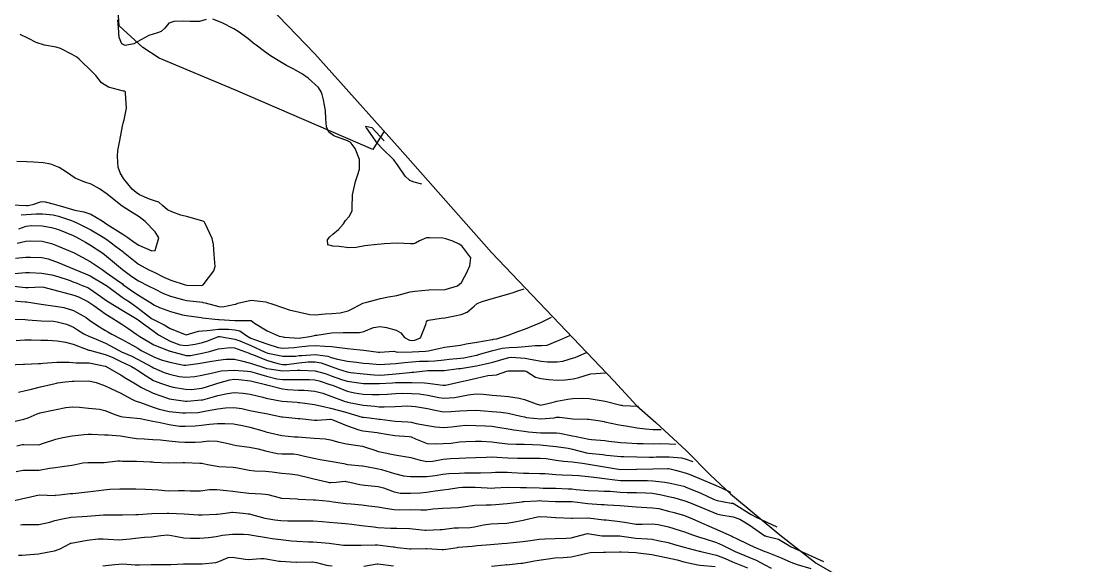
# Model space of a CAD drawing. Header units: metres. Extents: x 307586 to 320046, y 7427249 to 7434250.
# Drawn here: x 319427.1 to 319558.4, y 7429543.9 to 7429611.4 of the extents above; entities that cross this region are included whole.
import ezdxf

# ---------------------------------------------------------------- set-up
doc = ezdxf.new("R2010")
doc.units = ezdxf.units.M
doc.header["$MEASUREMENT"] = 0
for name, color, linetype in [('Area', 45, 'Continuous'), ('Curvas de Nivel 1m', 11, 'Continuous'), ('Curvas de Nivel 5m', 15, 'Continuous'), ('Edificações', 30, 'Continuous')]:
    doc.layers.add(name, color=color, linetype=linetype)

msp = doc.modelspace()

# ---------------------------------------------------------------- linework, layer by layer
at = {"layer": 'Area'}
msp.add_polyline3d([(319454.42, 7429616.79, 781.45), (319463.46, 7429607.41, 785.79), (319474.01, 7429595.59, 781.68), (319485.34, 7429582.78, 782.51), (319500.49, 7429566.87, 792.7), (319503.36, 7429563.78, 807.25), (319505.71, 7429561.7, 800.58), (319509.48, 7429558.21, 800.65), (319512.43, 7429555.23, 798.11), (319514.95, 7429552.85, 812.36), (319521.06, 7429547.78, 808.47), (319525.57, 7429544.29, 801.18), (319571.24, 7429517.91, 802.88), (319572.27, 7429517.44, 803.48), (319586.92, 7429512.02, 806.91), (319590.94, 7429510.93, 807.08), (319597.97, 7429508.88, 807.16), (319599.42, 7429508.36, 806.86), (319611.57, 7429506.03, 808.17), (319661.62, 7429504.12, 813.03), (319668.94, 7429504.48, 812.12)], dxfattribs=at)
at = {"layer": 'Curvas de Nivel 1m', "flags": 128}
for points, elevation in [([(319426.76, 7429585.71), (319427.68, 7429586.02), (319428.33, 7429586.13), (319429.68, 7429586.08), (319430.8, 7429585.88), (319431.67, 7429585.61), (319433.51, 7429584.88), (319433.66, 7429584.81), (319433.84, 7429584.72), (319435.02, 7429584.07), (319435.65, 7429583.69), (319437.18, 7429582.67), (319437.64, 7429582.31), (319439.61, 7429580.65), (319440.78, 7429579.81), (319441.6, 7429579.27), (319442.9, 7429578.61), (319443.59, 7429578.27), (319444.7, 7429577.7), (319445.58, 7429577.35), (319447.23, 7429576.9), (319447.58, 7429576.83), (319449.51, 7429576.6), (319449.57, 7429576.59), (319449.63, 7429576.59), (319449.84, 7429576.53), (319451.57, 7429576.08), (319452.02, 7429576.05), (319453.57, 7429576.36), (319453.66, 7429576.39), (319453.9, 7429576.48), (319455.58, 7429576.85), (319457.36, 7429576.65), (319457.57, 7429576.59), (319458.13, 7429576.42), (319459.57, 7429575.9), (319460.28, 7429575.68), (319461.56, 7429575.37), (319462.83, 7429575.09), (319463.55, 7429575.05), (319464.73, 7429575.16), (319465.56, 7429575.2), (319466.59, 7429575.28), (319467.56, 7429575.55), (319468.08, 7429575.79), (319469.03, 7429576.3), (319469.39, 7429576.48), (319469.58, 7429576.53), (319469.91, 7429576.62), (319471.58, 7429577.07), (319472.58, 7429577.26), (319473.59, 7429577.45), (319475.25, 7429577.88), (319475.59, 7429577.94), (319475.83, 7429577.97), (319477.59, 7429578.15), (319477.63, 7429578.15), (319479.59, 7429578.17), (319481.11, 7429578.64), (319481.61, 7429579.07), (319482, 7429579.75), (319482.19, 7429580.13), (319482.66, 7429581.1), (319482.78, 7429582.13), (319481.66, 7429583.61), (319481.34, 7429583.82), (319480.56, 7429584.16), (319479.67, 7429584.48), (319479.3, 7429584.54), (319477.67, 7429584.61), (319477.29, 7429584.57), (319476.42, 7429584.2), (319475.93, 7429583.94), (319475.66, 7429583.85), (319475.29, 7429583.85), (319473.66, 7429583.92), (319472.06, 7429583.85), (319471.66, 7429583.82), (319471.16, 7429583.77), (319469.66, 7429583.58), (319468.57, 7429583.38), (319467.65, 7429583.34), (319466.47, 7429583.51), (319465.66, 7429583.57), (319465.05, 7429583.73), (319465, 7429584.34), (319465.29, 7429584.71), (319465.67, 7429585.05), (319466.38, 7429585.63), (319467, 7429586.32), (319467.26, 7429586.75), (319467.7, 7429587.23), (319468.08, 7429587.94), (319468.09, 7429588.31), (319468.11, 7429589.93), (319468.18, 7429590.31), (319468.48, 7429591.58), (319468.72, 7429592.3), (319468.97, 7429593.1), (319468.98, 7429594.3), (319468.46, 7429595.64), (319467.95, 7429596.31), (319467.81, 7429596.43), (319467.5, 7429596.63), (319465.82, 7429597.23), (319465.18, 7429597.69), (319464.9, 7429598.34), (319464.81, 7429599.32), (319464.76, 7429600.35), (319464.52, 7429601.71), (319464.36, 7429602.35), (319464.23, 7429602.7), (319463.89, 7429603.2), (319462.64, 7429604.37), (319461.91, 7429604.89), (319460.84, 7429605.47), (319459.93, 7429605.95), (319459.1, 7429606.42), (319457.94, 7429607.16), (319457.2, 7429607.69), (319456.19, 7429608.46), (319456.06, 7429608.56), (319455.95, 7429608.64), (319455.15, 7429609.28), (319453.97, 7429610.14), (319453.4, 7429610.49), (319451.98, 7429611.22), (319450.83, 7429611.68)], 781), ([(319449.99, 7429611.64), (319449.14, 7429611.39), (319447.99, 7429611.38), (319447.12, 7429611.43), (319445.99, 7429611.4), (319445.36, 7429611.21), (319444.86, 7429610.59), (319444.42, 7429610.15), (319443.97, 7429610), (319442.9, 7429609.68), (319441.96, 7429609.16), (319441.04, 7429608.63), (319439.95, 7429608.42), (319439.52, 7429608.65), (319439.21, 7429609.41), (319439.11, 7429610.66), (319439.04, 7429611.6)], 781), ([(319476.69, 7429591.26), (319475.76, 7429591.47), (319475.24, 7429591.7), (319474.64, 7429592.23), (319473.78, 7429593.53), (319473.23, 7429594.25), (319471.8, 7429595.64), (319471.21, 7429596.27), (319469.83, 7429598.24), (319469.8, 7429598.29), (319469.77, 7429598.35), (319469.77, 7429598.43), (319470.51, 7429598.27), (319472.05, 7429596.6)], 782), ([(319425.85, 7429588.67), (319427.71, 7429588.58), (319427.91, 7429588.59), (319428.62, 7429588.78), (319429.45, 7429589.04), (319429.72, 7429589.08), (319430.02, 7429589.07), (319431.16, 7429588.75), (319431.71, 7429588.6), (319431.91, 7429588.54), (319433.71, 7429588.03), (319434.82, 7429587.82), (319435.7, 7429587.51), (319437.1, 7429586.68), (319437.69, 7429586.29), (319438.67, 7429585.66), (319439.67, 7429585.05), (319440.27, 7429584.64), (319441.08, 7429584.05), (319441.65, 7429583.68), (319443.27, 7429582.98), (319443.65, 7429583.04), (319444.12, 7429584.59), (319443.67, 7429585.35), (319442.43, 7429586.61), (319441.7, 7429587.19), (319440.81, 7429587.74), (319439.71, 7429588.43), (319439.42, 7429588.65), (319437.73, 7429590.02), (319436.77, 7429590.68), (319435.74, 7429591.23), (319434.96, 7429591.49), (319433.75, 7429591.98), (319432.66, 7429592.73), (319431.77, 7429593.32), (319430.74, 7429593.72), (319429.77, 7429593.88), (319428.6, 7429593.96), (319427.77, 7429593.99), (319426.53, 7429594.05)], 779), ([(319426.55, 7429583.91), (319427.66, 7429584.16), (319428.21, 7429584.23), (319429.66, 7429584.17), (319430.8, 7429583.9), (319431.65, 7429583.55), (319433.64, 7429582.72), (319435.63, 7429581.64), (319437.1, 7429580.68), (319437.61, 7429580.31), (319438.84, 7429579.42), (319439.6, 7429578.87), (319439.72, 7429578.77), (319439.9, 7429578.65), (319440.91, 7429577.95), (319441.58, 7429577.5), (319442.99, 7429576.61), (319443.57, 7429576.26), (319444.21, 7429575.94), (319445.56, 7429575.45), (319447.06, 7429575.04), (319447.55, 7429574.95), (319449.38, 7429574.7), (319449.55, 7429574.68), (319451.04, 7429574.51), (319451.51, 7429574.46), (319451.54, 7429574.46), (319451.58, 7429574.47), (319453.54, 7429574.35), (319455.44, 7429574.35), (319455.54, 7429574.33), (319455.98, 7429574.01), (319457.53, 7429573.05), (319459.03, 7429572.41), (319459.52, 7429572.31), (319459.63, 7429572.3), (319461.52, 7429572.17), (319461.72, 7429572.18), (319462.83, 7429572.37), (319463.39, 7429572.5), (319463.52, 7429572.52), (319463.71, 7429572.54), (319465.53, 7429572.82), (319466.98, 7429572.87), (319467.53, 7429572.84), (319468.97, 7429572.86), (319469.53, 7429572.97), (319470.72, 7429573.46), (319471.54, 7429573.59), (319472.32, 7429573.46), (319473.53, 7429573.16), (319474.1, 7429572.8), (319474.57, 7429572.22), (319475.19, 7429571.89), (319475.52, 7429571.86), (319475.84, 7429571.89), (319476.53, 7429572.2), (319477.22, 7429573.87), (319477.3, 7429574.19), (319477.41, 7429574.33), (319477.55, 7429574.38), (319479.11, 7429574.62), (319479.55, 7429574.68), (319480.78, 7429574.92), (319481.56, 7429575.08), (319482.32, 7429575.37), (319483.2, 7429576.12), (319483.58, 7429576.45), (319484.19, 7429576.72), (319485.58, 7429577.13), (319486.33, 7429577.34), (319487.59, 7429577.69), (319487.88, 7429577.78), (319488.73, 7429578.06), (319489.37, 7429578.27)], 782), ([(319426.37, 7429582.07), (319427.63, 7429582.19), (319428.21, 7429582.21), (319429.63, 7429582.15), (319430.39, 7429582), (319431.63, 7429581.55), (319433.61, 7429580.72), (319435.05, 7429580.14), (319435.6, 7429579.87), (319437.55, 7429578.72), (319437.59, 7429578.68), (319437.62, 7429578.67), (319439.58, 7429577.25), (319439.93, 7429577), (319440.47, 7429576.64), (319441.56, 7429575.88), (319443.23, 7429574.6), (319443.54, 7429574.42), (319444.77, 7429573.82), (319445.53, 7429573.37), (319447.49, 7429572.58), (319447.52, 7429572.58), (319449.03, 7429573.04), (319449.53, 7429573.06), (319450.1, 7429573.1), (319451.53, 7429573.29), (319452.75, 7429573.27), (319453.53, 7429573.21), (319454.14, 7429573.08), (319455.03, 7429572.46), (319455.52, 7429572.16), (319455.99, 7429571.98), (319457.51, 7429571.46), (319458.9, 7429571.02), (319459.5, 7429570.93), (319460.87, 7429571.02), (319461.5, 7429571.07), (319462.66, 7429571.22), (319463.51, 7429571.25), (319464.69, 7429571.16), (319465.5, 7429571.11), (319466.85, 7429570.97), (319467.5, 7429570.88), (319469.08, 7429570.72), (319469.5, 7429570.67), (319471.33, 7429570.42), (319471.5, 7429570.42), (319473.22, 7429570.53), (319473.51, 7429570.47), (319473.71, 7429570.44), (319475.51, 7429570.48), (319477.17, 7429570.53), (319477.51, 7429570.57), (319478.8, 7429570.89), (319479.51, 7429571.03), (319480.52, 7429571.16), (319481.51, 7429571.3), (319482.21, 7429571.44), (319483.52, 7429571.68), (319485.41, 7429571.98), (319485.52, 7429572.01), (319485.59, 7429572.02), (319485.98, 7429572.09), (319487.14, 7429572.46), (319487.53, 7429572.58), (319488.62, 7429572.97), (319489.54, 7429573.33), (319491.24, 7429574.02), (319491.54, 7429574.16), (319492.79, 7429574.77)], 783), ([(319426.23, 7429580.18), (319427.61, 7429580.3), (319428.08, 7429580.31), (319429.61, 7429580.22), (319430.85, 7429580), (319431.6, 7429579.8), (319432.99, 7429579.33), (319433.6, 7429579.1), (319433.88, 7429579), (319434.61, 7429578.7), (319435.32, 7429578.42), (319435.59, 7429578.27), (319436.92, 7429577.33), (319437.57, 7429576.87), (319437.89, 7429576.67), (319439.56, 7429575.64), (319441.23, 7429574.62), (319441.42, 7429574.5), (319441.54, 7429574.41), (319442.23, 7429573.92), (319443.53, 7429572.99), (319443.76, 7429572.83), (319444.09, 7429572.59), (319445.51, 7429571.79), (319446.72, 7429571.34), (319447.5, 7429571.26), (319448.62, 7429571.42), (319449.51, 7429571.62), (319450.19, 7429571.84), (319451.52, 7429572.35), (319451.66, 7429572.36), (319453.52, 7429572.04), (319454.16, 7429571.82), (319455.5, 7429571.23), (319457.29, 7429570.43), (319457.49, 7429570.35), (319457.61, 7429570.31), (319459.49, 7429569.94), (319461.04, 7429569.94), (319461.49, 7429569.99), (319461.84, 7429570.03), (319463.49, 7429570.12), (319465.06, 7429569.91), (319465.49, 7429569.78), (319466.26, 7429569.55), (319467.48, 7429569.31), (319468.6, 7429569.18), (319469.48, 7429569.08), (319470.2, 7429569), (319471.48, 7429568.9), (319472.77, 7429568.96), (319473.48, 7429569.03), (319474.57, 7429569.14), (319475.49, 7429569.23), (319476.4, 7429569.29), (319477.49, 7429569.31), (319478.33, 7429569.34), (319479.49, 7429569.49), (319480.09, 7429569.56), (319481.5, 7429569.69), (319481.89, 7429569.74), (319483.5, 7429570.06), (319483.56, 7429570.07), (319483.73, 7429570.12), (319485.51, 7429570.62), (319486.67, 7429570.92), (319487.51, 7429571.02), (319488.53, 7429571.04), (319489.51, 7429571.12), (319490.73, 7429571.25), (319491.52, 7429571.23), (319492.23, 7429571.3), (319493.52, 7429571.81), (319493.92, 7429571.99), (319495.03, 7429572.47)], 784), ([(319425.56, 7429576.81), (319427.56, 7429576.66), (319427.71, 7429576.64), (319429.56, 7429576.37), (319430.98, 7429576.17), (319431.56, 7429576.09), (319432.33, 7429575.96), (319433.56, 7429575.57), (319435.1, 7429574.7), (319435.36, 7429574.51), (319435.54, 7429574.38), (319436.56, 7429573.7), (319437.53, 7429573.11), (319437.8, 7429572.95), (319438.31, 7429572.66), (319439.51, 7429572.03), (319440.85, 7429571.29), (319441.5, 7429570.9), (319441.95, 7429570.62), (319443.49, 7429569.84), (319444.39, 7429569.49), (319445.48, 7429569.19), (319447.2, 7429568.83), (319447.48, 7429568.82), (319449.01, 7429569), (319449.48, 7429569.09), (319450.2, 7429569.24), (319451.48, 7429569.43), (319452.42, 7429569.55), (319453.48, 7429569.56), (319454.38, 7429569.36), (319455.48, 7429569.05), (319457.39, 7429568.43), (319457.47, 7429568.4), (319457.51, 7429568.39), (319459.47, 7429568.11), (319461.28, 7429568.19), (319461.47, 7429568.2), (319461.64, 7429568.21), (319463.47, 7429568.13), (319464.85, 7429567.72), (319465.46, 7429567.49), (319466.75, 7429567.03), (319467.46, 7429566.83), (319469.17, 7429566.58), (319469.46, 7429566.55), (319469.7, 7429566.53), (319471.46, 7429566.53), (319473.08, 7429566.62), (319473.46, 7429566.65), (319473.9, 7429566.68), (319475.46, 7429566.68), (319477.02, 7429566.64), (319477.46, 7429566.6), (319479.29, 7429566.33), (319479.45, 7429566.33), (319479.64, 7429566.35), (319481.46, 7429566.73), (319482.59, 7429567), (319483.46, 7429567.21), (319484.9, 7429567.53), (319485.47, 7429567.57), (319485.94, 7429567.62), (319487.22, 7429568.07), (319487.42, 7429568.12), (319487.47, 7429568.13), (319489.42, 7429568.1), (319489.47, 7429568.09), (319489.62, 7429568.05), (319490.78, 7429567.34), (319491.46, 7429567.14), (319492.43, 7429567.04), (319493.46, 7429566.96), (319494.48, 7429567), (319495.46, 7429567.13), (319496.15, 7429567.28), (319497.47, 7429567.71), (319497.66, 7429567.75), (319499.47, 7429567.88), (319499.49, 7429567.89), (319499.51, 7429567.89)], 786), ([(319425.81, 7429574.53), (319427.54, 7429574.45), (319427.9, 7429574.43), (319429.54, 7429574.31), (319431.05, 7429574.26), (319431.54, 7429574.2), (319432.69, 7429573.88), (319433.53, 7429573.52), (319434.03, 7429573.21), (319434.81, 7429572.7), (319435.52, 7429572.35), (319436.05, 7429572.15), (319437.51, 7429571.53), (319439.13, 7429570.65), (319439.49, 7429570.47), (319440.76, 7429569.91), (319441.48, 7429569.56), (319443.24, 7429568.6), (319443.47, 7429568.48), (319444.79, 7429567.91), (319445.46, 7429567.68), (319446.62, 7429567.4), (319447.46, 7429567.31), (319448.59, 7429567.41), (319449.46, 7429567.56), (319450.8, 7429567.85), (319451.47, 7429568.03), (319451.85, 7429568.11), (319453.47, 7429568.19), (319455.09, 7429568.07), (319455.47, 7429568.02), (319456.04, 7429567.87), (319457.46, 7429567.45), (319458.74, 7429567.13), (319459.46, 7429567.04), (319460.09, 7429567.03), (319461.46, 7429567.04), (319462.77, 7429567.05), (319463.46, 7429567.01), (319463.98, 7429566.88), (319465.45, 7429566.39), (319465.63, 7429566.33), (319467.44, 7429565.61), (319468.37, 7429565.37), (319469.44, 7429565.23), (319470.55, 7429565.16), (319471.44, 7429565.16), (319472.46, 7429565.23), (319473.44, 7429565.31), (319474.33, 7429565.34), (319475.44, 7429565.32), (319476.39, 7429565.25), (319477.44, 7429565.1), (319478.82, 7429564.79), (319479.43, 7429564.72), (319480.76, 7429564.82), (319481.43, 7429564.93), (319482.44, 7429565.12), (319483.44, 7429565.26), (319484.32, 7429565.22), (319485.44, 7429565.08), (319486.51, 7429565), (319487.44, 7429564.93), (319488.75, 7429564.74), (319489.43, 7429564.57), (319490.89, 7429564.03), (319491.29, 7429563.89), (319491.42, 7429563.87), (319491.56, 7429563.88), (319492.14, 7429564.01), (319493.15, 7429564.28), (319493.43, 7429564.34), (319494.8, 7429564.61), (319495.43, 7429564.7), (319496.66, 7429564.73), (319497.43, 7429564.69), (319498.91, 7429564.45), (319499.43, 7429564.34), (319501.21, 7429563.9), (319501.38, 7429563.86), (319501.42, 7429563.85), (319501.49, 7429563.84), (319501.57, 7429563.83), (319503.54, 7429563.75)], 787), ([(319426.45, 7429571.86), (319427.51, 7429571.94), (319428.34, 7429571.95), (319429.51, 7429571.92), (319430.37, 7429571.89), (319431.51, 7429571.84), (319432.56, 7429571.68), (319433.5, 7429571.4), (319435.43, 7429570.69), (319435.48, 7429570.68), (319435.51, 7429570.67), (319437.49, 7429570.15), (319438.33, 7429569.81), (319439.48, 7429569.23), (319439.87, 7429569.04), (319440.73, 7429568.63), (319441.21, 7429568.36), (319441.47, 7429568.2), (319442.57, 7429567.5), (319443.46, 7429566.93), (319443.68, 7429566.82), (319444.33, 7429566.59), (319445.45, 7429566.22), (319445.91, 7429566.1), (319447.44, 7429565.83), (319448.17, 7429565.81), (319449.44, 7429565.97), (319449.89, 7429566.08), (319451.19, 7429566.5), (319451.45, 7429566.59), (319452.93, 7429567.01), (319453.46, 7429567.07), (319454.03, 7429567.04), (319455.46, 7429566.88), (319457.32, 7429566.43), (319457.45, 7429566.39), (319457.52, 7429566.36), (319459.44, 7429565.86), (319460.06, 7429565.78), (319461.44, 7429565.72), (319462.12, 7429565.7), (319463.44, 7429565.6), (319464.45, 7429565.33), (319465.43, 7429564.96), (319467.22, 7429564.31), (319467.42, 7429564.25), (319467.51, 7429564.22), (319469.42, 7429563.87), (319470.87, 7429563.72), (319471.42, 7429563.66), (319472.04, 7429563.63), (319473.42, 7429563.7), (319474.96, 7429563.76), (319475.42, 7429563.75), (319475.93, 7429563.69), (319477.42, 7429563.46), (319478.34, 7429563.25), (319479.41, 7429563.04), (319480.3, 7429563.05), (319481.41, 7429563.15), (319482.34, 7429563.2), (319483.41, 7429563.24), (319484.48, 7429563.17), (319485.41, 7429563.08), (319486.51, 7429562.99), (319487.41, 7429562.85), (319488.96, 7429562.5), (319489.41, 7429562.4), (319489.69, 7429562.33), (319491.4, 7429562.16), (319493.1, 7429562.3), (319493.41, 7429562.36), (319493.78, 7429562.37), (319495.4, 7429562.16), (319497.23, 7429562.13), (319497.4, 7429562.12), (319498.57, 7429561.94), (319499.29, 7429561.82), (319499.4, 7429561.8), (319500.95, 7429561.46), (319501.4, 7429561.38), (319501.99, 7429561.3), (319503.39, 7429561.05), (319504.44, 7429560.91), (319505.39, 7429560.85), (319506.38, 7429560.85)], 788), ([(319425.47, 7429568.84), (319427.34, 7429568.92), (319427.47, 7429568.93), (319429.23, 7429569.02), (319429.48, 7429569.03), (319429.75, 7429569.04), (319431.48, 7429569.17), (319433.01, 7429569.19), (319433.48, 7429569.13), (319433.88, 7429569.11), (319435.48, 7429569.09), (319437.45, 7429568.69), (319437.47, 7429568.68), (319437.51, 7429568.67), (319439.46, 7429567.56), (319440.03, 7429567.21), (319441.01, 7429566.63), (319441.45, 7429566.37), (319441.99, 7429566.06), (319443.43, 7429565.36), (319445.31, 7429564.69), (319445.42, 7429564.66), (319445.97, 7429564.56), (319447.42, 7429564.36), (319447.61, 7429564.36), (319449.42, 7429564.5), (319449.58, 7429564.53), (319451, 7429564.94), (319451.43, 7429565.04), (319452.62, 7429565.3), (319453.44, 7429565.42), (319454.56, 7429565.34), (319455.43, 7429565.21), (319457.02, 7429564.85), (319457.43, 7429564.74), (319458.89, 7429564.42), (319459.42, 7429564.35), (319461.25, 7429564.21), (319461.42, 7429564.2), (319461.61, 7429564.19), (319463.42, 7429563.93), (319464.7, 7429563.63), (319465.41, 7429563.48), (319466.52, 7429563.21), (319467.41, 7429562.94), (319469.31, 7429562.38), (319469.4, 7429562.37), (319469.47, 7429562.36), (319470.21, 7429562.28), (319471.4, 7429562.13), (319471.54, 7429562.11), (319473.4, 7429561.87), (319474.97, 7429561.79), (319475.4, 7429561.74), (319476.01, 7429561.59), (319477.39, 7429561.34), (319478.39, 7429561.19), (319479.39, 7429561.08), (319480.39, 7429561.15), (319481.39, 7429561.31), (319482.17, 7429561.36), (319483.4, 7429561.33), (319484.6, 7429561.3), (319485.39, 7429561.24), (319486.38, 7429561.1), (319487.39, 7429560.91), (319488.11, 7429560.78), (319489.39, 7429560.62), (319489.92, 7429560.57), (319491.39, 7429560.44), (319492.98, 7429560.41), (319493.39, 7429560.41), (319493.76, 7429560.37), (319495.38, 7429560.06), (319495.84, 7429559.97), (319497.38, 7429559.65), (319497.72, 7429559.6), (319499.38, 7429559.46), (319499.88, 7429559.41), (319501.37, 7429559.24), (319502.09, 7429559.18), (319503.37, 7429559.11), (319504.15, 7429559.09), (319505.37, 7429559.08), (319506.13, 7429559.09), (319507.37, 7429559.07), (319508.16, 7429559.02)], 789), ([(319426.3, 7429561.89), (319427.39, 7429562.1), (319427.91, 7429562.28), (319429.06, 7429562.77), (319429.3, 7429562.87), (319429.4, 7429562.9), (319429.57, 7429562.93), (319431.41, 7429563.33), (319432.58, 7429563.56), (319433.41, 7429563.64), (319434.31, 7429563.6), (319435.41, 7429563.49), (319436.75, 7429563.34), (319437.41, 7429563.18), (319438.81, 7429562.66), (319439.4, 7429562.45), (319439.65, 7429562.4), (319441.4, 7429562.26), (319441.81, 7429562.2), (319443.39, 7429561.87), (319444.29, 7429561.69), (319445.39, 7429561.46), (319446.67, 7429561.27), (319447.38, 7429561.26), (319448.62, 7429561.3), (319449.39, 7429561.37), (319450.4, 7429561.5), (319451.39, 7429561.6), (319452.29, 7429561.59), (319453.39, 7429561.53), (319454.5, 7429561.35), (319455.38, 7429561.12), (319457.19, 7429560.62), (319457.37, 7429560.57), (319457.92, 7429560.42), (319459.37, 7429560.1), (319460.91, 7429559.93), (319461.37, 7429559.92), (319461.85, 7429559.9), (319463.37, 7429559.78), (319464.71, 7429559.68), (319465.37, 7429559.56), (319466.43, 7429559.25), (319467.36, 7429559.06), (319468.79, 7429558.87), (319469.36, 7429558.76), (319469.73, 7429558.66), (319470.88, 7429558.27), (319471.23, 7429558.14), (319471.35, 7429558.1), (319471.55, 7429558.06), (319473.35, 7429557.72), (319474.61, 7429557.49), (319475.34, 7429557.35), (319476.48, 7429557.06), (319477.34, 7429556.89), (319478.08, 7429556.92), (319479.34, 7429557.15), (319480.26, 7429557.23), (319481.34, 7429557.29), (319482.15, 7429557.33), (319483.35, 7429557.37), (319484.68, 7429557.43), (319485.35, 7429557.46), (319486.01, 7429557.42), (319487.35, 7429557.31), (319488.57, 7429557.28), (319489.35, 7429557.27), (319490.11, 7429557.27), (319491.35, 7429557.28), (319492.13, 7429557.23), (319493.34, 7429557.03), (319494.26, 7429556.91), (319495.34, 7429556.82), (319496.63, 7429556.67), (319497.34, 7429556.55), (319497.86, 7429556.46), (319499.34, 7429556.23), (319501.33, 7429555.9), (319503.3, 7429555.91), (319503.33, 7429555.91), (319503.36, 7429555.91), (319505.33, 7429555.97), (319507.17, 7429555.99), (319507.33, 7429555.99), (319507.48, 7429555.97), (319508.12, 7429555.82), (319509.33, 7429555.48), (319509.81, 7429555.31), (319511.32, 7429554.7), (319513.17, 7429553.91), (319513.94, 7429553.55), (319514.96, 7429553.08)], 791), ([(319426.52, 7429558.8), (319427.17, 7429558.98), (319427.36, 7429559), (319429.17, 7429558.95), (319429.36, 7429558.98), (319429.69, 7429559.1), (319431.36, 7429559.64), (319432.23, 7429559.86), (319433.37, 7429560.07), (319434.87, 7429560.2), (319435.37, 7429560.25), (319435.79, 7429560.26), (319437.37, 7429560.19), (319437.85, 7429560.18), (319439.37, 7429560.06), (319440.56, 7429559.83), (319441.36, 7429559.71), (319442.31, 7429559.67), (319443.36, 7429559.62), (319444.32, 7429559.54), (319445.36, 7429559.43), (319446.59, 7429559.33), (319447.36, 7429559.27), (319448.63, 7429559.27), (319449.36, 7429559.33), (319450.29, 7429559.44), (319451.36, 7429559.41), (319452.73, 7429559.11), (319453.36, 7429558.95), (319453.76, 7429558.87), (319455.36, 7429558.66), (319456.43, 7429558.44), (319457.35, 7429558.2), (319458.8, 7429557.87), (319459.35, 7429557.81), (319460.79, 7429557.83), (319461.35, 7429557.76), (319462.18, 7429557.54), (319463.34, 7429557.28), (319464.12, 7429557.13), (319465.34, 7429556.92), (319467.04, 7429556.61), (319467.34, 7429556.54), (319467.54, 7429556.51), (319469.33, 7429556.33), (319469.37, 7429556.32), (319469.63, 7429556.28), (319471.33, 7429555.98), (319471.69, 7429555.89), (319473.32, 7429555.39), (319474.43, 7429555.11), (319475.31, 7429555.01), (319476.5, 7429555.01), (319477.32, 7429555.02), (319478.36, 7429555.13), (319479.32, 7429555.31), (319480.07, 7429555.4), (319481.32, 7429555.44), (319482, 7429555.45), (319483.32, 7429555.47), (319483.96, 7429555.48), (319485.32, 7429555.53), (319485.85, 7429555.56), (319487.33, 7429555.55), (319487.86, 7429555.53), (319489.32, 7429555.44), (319489.95, 7429555.41), (319491.32, 7429555.39), (319491.97, 7429555.37), (319493.32, 7429555.27), (319494.09, 7429555.22), (319495.32, 7429555.19), (319496.14, 7429555.14), (319497.32, 7429555.01), (319498.37, 7429554.89), (319499.32, 7429554.76), (319500.63, 7429554.59), (319501.31, 7429554.54), (319502.67, 7429554.53), (319503.31, 7429554.53), (319504.66, 7429554.52), (319505.31, 7429554.48), (319506.82, 7429554.33), (319507.31, 7429554.25), (319509.16, 7429553.8), (319509.28, 7429553.77), (319509.3, 7429553.76), (319509.35, 7429553.75), (319511.29, 7429552.94), (319512.83, 7429552.22), (319513.29, 7429552.06), (319515.03, 7429551.73), (319515.25, 7429551.7), (319515.28, 7429551.69), (319515.34, 7429551.67), (319515.42, 7429551.63), (319517.5, 7429550.32), (319518.15, 7429549.96), (319520.71, 7429548.79)], 792), ([(319426.46, 7429555.65), (319427.31, 7429555.78), (319428.31, 7429555.79), (319429.31, 7429555.82), (319430.59, 7429556.03), (319431.32, 7429556.14), (319431.84, 7429556.21), (319433.33, 7429556.42), (319433.58, 7429556.46), (319434.71, 7429556.7), (319435.33, 7429556.77), (319437.25, 7429556.75), (319437.33, 7429556.75), (319439.05, 7429556.94), (319439.34, 7429556.94), (319439.62, 7429556.93), (319441.34, 7429556.91), (319443.09, 7429556.85), (319443.34, 7429556.83), (319443.55, 7429556.81), (319445.33, 7429556.71), (319447.11, 7429556.77), (319447.34, 7429556.77), (319449.19, 7429556.67), (319449.33, 7429556.66), (319449.46, 7429556.66), (319450.13, 7429556.52), (319451.33, 7429556.28), (319451.57, 7429556.25), (319453.33, 7429556.18), (319453.66, 7429556.14), (319455.32, 7429555.81), (319456.03, 7429555.73), (319457.32, 7429555.67), (319458.15, 7429555.59), (319459.32, 7429555.43), (319460.37, 7429555.33), (319461.32, 7429555.22), (319462.82, 7429554.86), (319463.31, 7429554.72), (319464.94, 7429554.34), (319465.24, 7429554.27), (319465.3, 7429554.26), (319465.37, 7429554.26), (319466.08, 7429554.32), (319467.2, 7429554.42), (319467.3, 7429554.41), (319467.8, 7429554.3), (319469.02, 7429554.01), (319469.3, 7429553.97), (319469.63, 7429553.95), (319471.3, 7429553.78), (319471.94, 7429553.61), (319473.29, 7429553.11), (319474.03, 7429552.97), (319475.29, 7429552.95), (319476.5, 7429552.99), (319477.29, 7429553.06), (319478.35, 7429553.23), (319479.29, 7429553.36), (319480, 7429553.45), (319481.3, 7429553.64), (319481.74, 7429553.69), (319483.3, 7429553.7), (319484.81, 7429553.61), (319485.3, 7429553.59), (319485.76, 7429553.62), (319487.3, 7429553.7), (319488.92, 7429553.67), (319489.3, 7429553.67), (319489.66, 7429553.67), (319491.3, 7429553.6), (319491.73, 7429553.59), (319493.3, 7429553.57), (319494.82, 7429553.5), (319495.3, 7429553.47), (319495.84, 7429553.42), (319497.3, 7429553.3), (319498.59, 7429553.22), (319499.3, 7429553.21), (319500.03, 7429553.18), (319501.29, 7429553.09), (319502.14, 7429553.05), (319503.29, 7429553.05), (319504.45, 7429553.01), (319505.29, 7429552.93), (319506.4, 7429552.73), (319507.29, 7429552.54), (319507.87, 7429552.41), (319509.28, 7429552), (319509.87, 7429551.79), (319511.28, 7429551.21), (319512.25, 7429550.8), (319513.27, 7429550.38), (319513.77, 7429550.25), (319515.27, 7429550), (319516.09, 7429549.72), (319517.25, 7429549.04), (319519.2, 7429547.68), (319519.22, 7429547.67), (319519.27, 7429547.65), (319519.36, 7429547.62), (319520.89, 7429547.23), (319521.93, 7429546.62), (319522.25, 7429546.43), (319522.37, 7429546.36), (319526.46, 7429544.5)], 793), ([(319426.09, 7429551.99), (319427.28, 7429552.28), (319427.68, 7429552.38), (319429.28, 7429552.76), (319431.28, 7429552.68), (319431.33, 7429552.69), (319431.81, 7429552.73), (319433.12, 7429552.89), (319433.28, 7429552.9), (319433.48, 7429552.92), (319435.29, 7429553.13), (319436.67, 7429553.3), (319437.29, 7429553.37), (319438.06, 7429553.43), (319439.29, 7429553.47), (319440.14, 7429553.48), (319441.29, 7429553.47), (319442.45, 7429553.45), (319443.29, 7429553.42), (319444.06, 7429553.35), (319445.29, 7429553.26), (319446.56, 7429553.29), (319447.29, 7429553.28), (319447.99, 7429553.24), (319449.29, 7429553.26), (319450.41, 7429553.39), (319451.29, 7429553.42), (319452.49, 7429553.29), (319453.29, 7429553.18), (319453.92, 7429553.1), (319455.29, 7429552.96), (319456.85, 7429552.87), (319457.29, 7429552.84), (319457.64, 7429552.78), (319459.05, 7429552.4), (319459.28, 7429552.35), (319459.34, 7429552.34), (319461.28, 7429552.23), (319461.44, 7429552.22), (319463.28, 7429552.13), (319463.52, 7429552.12), (319465.28, 7429551.94), (319465.72, 7429551.88), (319467.27, 7429551.69), (319467.95, 7429551.63), (319469.27, 7429551.5), (319470.15, 7429551.39), (319471.27, 7429551.25), (319472.45, 7429551.07), (319473.26, 7429550.91), (319473.92, 7429550.88), (319475.27, 7429550.92), (319476.58, 7429550.88), (319477.27, 7429550.89), (319478.08, 7429550.99), (319479.27, 7429551.11), (319480.3, 7429551.12), (319481.27, 7429551.18), (319482.1, 7429551.31), (319483.28, 7429551.45), (319484.66, 7429551.49), (319485.28, 7429551.5), (319485.82, 7429551.55), (319487.28, 7429551.69), (319489.12, 7429551.88), (319489.28, 7429551.91), (319489.4, 7429551.92), (319490.99, 7429552.02), (319491.27, 7429552.04), (319491.28, 7429552.04), (319491.57, 7429552.02), (319493.28, 7429551.93), (319495.24, 7429551.93), (319495.28, 7429551.93), (319495.33, 7429551.93), (319497.28, 7429551.66), (319498.91, 7429551.55), (319499.28, 7429551.53), (319499.7, 7429551.5), (319501.28, 7429551.44), (319501.77, 7429551.4), (319503.28, 7429551.24), (319504.59, 7429551.17), (319505.28, 7429551.15), (319506.08, 7429551.03), (319507.27, 7429550.73), (319507.99, 7429550.54), (319509.27, 7429550.17), (319510.23, 7429549.79), (319511.26, 7429549.32), (319512.04, 7429548.98), (319513.24, 7429548.46), (319514.81, 7429547.74), (319515.11, 7429547.61), (319515.23, 7429547.55), (319515.6, 7429547.36), (319517.22, 7429546.59), (319517.84, 7429546.32), (319519.21, 7429545.74), (319519.36, 7429545.68), (319521.21, 7429544.92), (319522.44, 7429544.41), (319523.2, 7429544.13), (319524.9, 7429543.61)], 794), ([(319426.72, 7429545.26), (319427.19, 7429545.27), (319427.7, 7429545.29), (319429.19, 7429545.45), (319430.3, 7429545.64), (319431.19, 7429545.82), (319431.89, 7429546.04), (319433.13, 7429546.72), (319433.18, 7429546.74), (319433.2, 7429546.75), (319433.24, 7429546.76), (319435.22, 7429547.11), (319436.62, 7429547.28), (319437.22, 7429547.31), (319437.83, 7429547.27), (319439.22, 7429547.17), (319440.56, 7429547.29), (319441.22, 7429547.38), (319442.35, 7429547.48), (319443.22, 7429547.55), (319444.35, 7429547.71), (319445.22, 7429547.77), (319446.15, 7429547.64), (319447.22, 7429547.43), (319448.06, 7429547.37), (319449.22, 7429547.39), (319450.26, 7429547.47), (319451.22, 7429547.6), (319451.99, 7429547.73), (319453.23, 7429547.86), (319454.62, 7429547.85), (319455.23, 7429547.81), (319455.95, 7429547.72), (319457.22, 7429547.49), (319458.15, 7429547.35), (319459.22, 7429547.2), (319460.57, 7429547.04), (319461.22, 7429546.99), (319462.66, 7429546.93), (319463.22, 7429546.91), (319463.75, 7429546.88), (319465.22, 7429546.77), (319467, 7429546.52), (319467.21, 7429546.5), (319467.4, 7429546.49), (319469.21, 7429546.49), (319470.94, 7429546.54), (319471.22, 7429546.53), (319473.16, 7429546.29), (319473.21, 7429546.29), (319473.26, 7429546.29), (319473.68, 7429546.23), (319475.21, 7429546.05), (319475.38, 7429546.04), (319477.21, 7429546.09), (319477.31, 7429546.09), (319479.21, 7429545.96), (319479.4, 7429545.97), (319480.6, 7429546.15), (319481.13, 7429546.23), (319481.21, 7429546.24), (319482.94, 7429546.4), (319483.22, 7429546.43), (319483.56, 7429546.46), (319485.22, 7429546.57), (319486.6, 7429546.7), (319487.22, 7429546.77), (319488.01, 7429546.85), (319489.22, 7429546.96), (319490.19, 7429547.07), (319491.23, 7429547.23), (319491.93, 7429547.31), (319493.23, 7429547.34), (319494.61, 7429547.37), (319495.23, 7429547.43), (319495.67, 7429547.53), (319497.23, 7429547.95), (319498.99, 7429547.68), (319499.23, 7429547.67), (319499.48, 7429547.67), (319501.23, 7429547.66), (319501.49, 7429547.64), (319503.23, 7429547.39), (319504.66, 7429547.29), (319505.23, 7429547.23), (319505.96, 7429547.1), (319507.22, 7429546.83), (319508.02, 7429546.61), (319509.22, 7429546.27), (319511.05, 7429545.78), (319511.21, 7429545.75), (319511.26, 7429545.74), (319513.21, 7429545.25), (319514.3, 7429544.84), (319515.2, 7429544.45), (319517.05, 7429543.71)], 796), ([(319437.18, 7429543.94), (319438.65, 7429544.13), (319439.18, 7429544.17), (319439.64, 7429544.18), (319441.18, 7429544.08), (319441.72, 7429544.07), (319443.18, 7429544.11), (319444.71, 7429544.1), (319445.18, 7429544.11), (319445.62, 7429544.13), (319447.18, 7429544.19), (319448.83, 7429544.18), (319449.18, 7429544.18), (319449.5, 7429544.2), (319451.18, 7429544.36), (319451.29, 7429544.39), (319451.56, 7429544.5), (319452.7, 7429544.98), (319453.19, 7429545.04), (319454.87, 7429544.78), (319455.19, 7429544.75), (319456.76, 7429544.86), (319457.19, 7429544.84), (319459.05, 7429544.54), (319459.18, 7429544.53), (319461.15, 7429544.41), (319461.18, 7429544.41), (319463.09, 7429544.46), (319463.18, 7429544.45), (319463.64, 7429544.35), (319464.89, 7429544.04), (319465.18, 7429543.99), (319465.58, 7429543.93)], 797), ([(319485.35, 7429543.92), (319486.95, 7429544.07), (319487.16, 7429544.1), (319487.18, 7429544.09), (319488.97, 7429544.26), (319489.19, 7429544.29), (319490.66, 7429544.55), (319491.19, 7429544.64), (319492.37, 7429544.83), (319493.2, 7429544.92), (319494.21, 7429544.97), (319495.2, 7429545.07), (319495.95, 7429545.22), (319497.21, 7429545.53), (319497.57, 7429545.58), (319499.21, 7429545.64), (319499.48, 7429545.65), (319501.21, 7429545.69), (319501.42, 7429545.69), (319503.21, 7429545.58), (319503.53, 7429545.56), (319505.21, 7429545.35), (319505.8, 7429545.24), (319507.2, 7429544.95), (319508.34, 7429544.67), (319509.19, 7429544.45), (319510.92, 7429544.05), (319511.19, 7429544.01), (319513.07, 7429543.88)], 797), ([(319469.54, 7429543.92), (319471.18, 7429544.2), (319471.24, 7429544.2), (319473.18, 7429543.93)], 797)]:
    msp.add_lwpolyline(points, dxfattribs=dict(at, elevation=elevation))
at = {"layer": 'Curvas de Nivel 5m', "flags": 128}
for points, elevation in [([(319427.06, 7429587.43), (319427.69, 7429587.5), (319428.93, 7429587.55), (319429.69, 7429587.57), (319431.02, 7429587.43), (319431.69, 7429587.26), (319433.29, 7429586.72), (319433.69, 7429586.56), (319433.97, 7429586.43), (319435.68, 7429585.6), (319437.23, 7429584.67), (319437.66, 7429584.37), (319438.76, 7429583.55), (319439.65, 7429582.89), (319439.78, 7429582.79), (319439.95, 7429582.65), (319441.62, 7429581.33), (319442.9, 7429580.61), (319443.61, 7429580.29), (319444.75, 7429579.73), (319445.6, 7429579.35), (319447.38, 7429578.76), (319447.59, 7429578.73), (319449.43, 7429578.69), (319449.6, 7429578.76), (319450.94, 7429580.51), (319451.08, 7429581.05), (319450.96, 7429582.51), (319450.9, 7429583.76), (319450.74, 7429584.51), (319449.85, 7429586.36), (319449.78, 7429586.53), (319449.75, 7429586.59), (319449.69, 7429586.61), (319449.59, 7429586.64), (319447.7, 7429587.18), (319446.85, 7429587.41), (319445.71, 7429587.8), (319445.21, 7429588.08), (319444.57, 7429588.59), (319444.11, 7429588.99), (319443.72, 7429589.14), (319442.96, 7429589.37), (319441.73, 7429589.93), (319441.3, 7429590.2), (319440.83, 7429590.63), (319439.75, 7429591.95), (319439.33, 7429592.65), (319439.09, 7429593.34), (319438.99, 7429594.66), (319439.06, 7429595.4), (319439.29, 7429596.66), (319439.36, 7429597.11), (319439.64, 7429598.65), (319439.68, 7429598.8), (319439.84, 7429599.23), (319440.12, 7429600.65), (319440, 7429602.53), (319439.98, 7429602.65), (319439.95, 7429602.72), (319439.88, 7429602.76), (319439.75, 7429602.78), (319437.89, 7429603.25), (319437.02, 7429603.81), (319436.31, 7429604.69), (319435.91, 7429605.13), (319434.24, 7429606.72), (319433.94, 7429606.96), (319433.37, 7429607.3), (319431.95, 7429608.04), (319431.41, 7429608.21), (319429.95, 7429608.47), (319428.93, 7429608.78), (319427.96, 7429609.28), (319426.95, 7429609.79)], 780), ([(319425.77, 7429578.63), (319427.59, 7429578.45), (319427.94, 7429578.44), (319429.59, 7429578.52), (319429.87, 7429578.48), (319431.58, 7429578.02), (319432.52, 7429577.79), (319433.58, 7429577.5), (319434.15, 7429577.28), (319435.31, 7429576.69), (319435.57, 7429576.53), (319436.05, 7429576.2), (319437.55, 7429575.14), (319438.29, 7429574.66), (319439.07, 7429574.18), (319439.54, 7429573.88), (319440.27, 7429573.38), (319441.39, 7429572.62), (319441.52, 7429572.53), (319441.78, 7429572.36), (319443.5, 7429571.34), (319445.39, 7429570.57), (319445.47, 7429570.55), (319445.49, 7429570.54), (319445.53, 7429570.53), (319447.49, 7429570.02), (319448.03, 7429570), (319449.49, 7429570.29), (319450.41, 7429570.52), (319451.24, 7429570.76), (319451.5, 7429570.84), (319452.96, 7429571.02), (319453.5, 7429570.95), (319454.87, 7429570.46), (319455.32, 7429570.28), (319455.49, 7429570.23), (319455.84, 7429570.1), (319457.48, 7429569.45), (319458.88, 7429569.01), (319459.48, 7429568.91), (319459.99, 7429568.91), (319461.48, 7429569.09), (319462.64, 7429569.21), (319463.48, 7429569.24), (319464.24, 7429569.1), (319465.48, 7429568.65), (319466.37, 7429568.32), (319467.47, 7429567.98), (319467.87, 7429567.9), (319469.47, 7429567.73), (319470.8, 7429567.6), (319471.47, 7429567.58), (319472.1, 7429567.62), (319473.47, 7429567.75), (319475.18, 7429567.92), (319475.47, 7429567.94), (319475.73, 7429567.94), (319477.47, 7429568.15), (319477.51, 7429568.16), (319479.47, 7429568.17), (319481.24, 7429568.38), (319481.48, 7429568.4), (319482.98, 7429568.63), (319483.48, 7429568.72), (319484.61, 7429568.98), (319485.49, 7429569.19), (319486.2, 7429569.37), (319487.5, 7429569.77), (319487.76, 7429569.81), (319489.5, 7429569.66), (319489.94, 7429569.6), (319491.49, 7429569.32), (319492.26, 7429569.24), (319493.49, 7429569.23), (319494.16, 7429569.32), (319495.5, 7429569.71), (319495.69, 7429569.78), (319496.15, 7429569.96), (319497.09, 7429570.37)], 785), ([(319426.75, 7429565.48), (319427.43, 7429565.64), (319428.36, 7429565.85), (319429.44, 7429566.11), (319431.26, 7429566.56), (319431.44, 7429566.6), (319431.56, 7429566.62), (319432.52, 7429566.73), (319433.37, 7429566.81), (319433.45, 7429566.82), (319433.57, 7429566.84), (319435.45, 7429566.89), (319436.34, 7429566.68), (319437.45, 7429566.24), (319438.17, 7429565.93), (319439.43, 7429565.33), (319440.68, 7429564.63), (319441.17, 7429564.38), (319441.42, 7429564.31), (319441.85, 7429564.18), (319443.41, 7429563.61), (319444.17, 7429563.35), (319445.41, 7429563.06), (319447.04, 7429562.92), (319447.41, 7429562.91), (319448.99, 7429562.96), (319449.41, 7429563.01), (319450.04, 7429563.15), (319451.41, 7429563.4), (319452.38, 7429563.53), (319453.41, 7429563.57), (319454.39, 7429563.44), (319455.41, 7429563.2), (319456.93, 7429562.91), (319457.41, 7429562.82), (319459.31, 7429562.41), (319459.4, 7429562.39), (319459.43, 7429562.39), (319461.4, 7429562.21), (319461.58, 7429562.2), (319463.4, 7429562.01), (319463.74, 7429562.01), (319465.4, 7429562.11), (319465.68, 7429562.04), (319467.39, 7429561.34), (319468.89, 7429560.79), (319469.38, 7429560.67), (319471.19, 7429560.45), (319471.38, 7429560.42), (319472.31, 7429560.25), (319473.37, 7429560.09), (319475.14, 7429559.97), (319475.38, 7429559.92), (319475.91, 7429559.67), (319477.37, 7429559.12), (319478.48, 7429559.06), (319479.37, 7429559.09), (319480.36, 7429559.16), (319481.37, 7429559.3), (319482.14, 7429559.36), (319483.37, 7429559.39), (319484.09, 7429559.39), (319485.37, 7429559.3), (319486.28, 7429559.17), (319487.37, 7429559.05), (319488.4, 7429559.02), (319489.37, 7429559.01), (319490.4, 7429559), (319491.37, 7429558.94), (319492.54, 7429558.83), (319493.36, 7429558.75), (319494.82, 7429558.52), (319495.36, 7429558.4), (319497.13, 7429557.95), (319497.35, 7429557.91), (319499.15, 7429557.73), (319499.35, 7429557.7), (319499.6, 7429557.67), (319501.35, 7429557.51), (319501.75, 7429557.49), (319503.35, 7429557.44), (319504.91, 7429557.42), (319505.35, 7429557.43), (319505.76, 7429557.44), (319507.35, 7429557.45), (319508.87, 7429557.33), (319509.35, 7429557.22), (319510.27, 7429556.86)], 790), ([(319426.99, 7429549.04), (319427.24, 7429549.07), (319427.53, 7429549.08), (319429.24, 7429549.05), (319430.62, 7429549.36), (319431.24, 7429549.55), (319432.2, 7429549.77), (319433.25, 7429549.97), (319434.62, 7429550.07), (319435.25, 7429550.1), (319435.79, 7429550.14), (319437.25, 7429550.25), (319438.86, 7429550.26), (319439.25, 7429550.26), (319439.62, 7429550.27), (319441.25, 7429550.29), (319441.56, 7429550.31), (319443.25, 7429550.45), (319445.16, 7429550.48), (319445.25, 7429550.48), (319445.35, 7429550.48), (319447.25, 7429550.38), (319448.98, 7429550.25), (319449.25, 7429550.26), (319449.5, 7429550.27), (319451.25, 7429550.34), (319451.4, 7429550.35), (319452.39, 7429550.49), (319453.15, 7429550.59), (319453.25, 7429550.58), (319454.57, 7429550.46), (319455.2, 7429550.4), (319455.25, 7429550.39), (319455.32, 7429550.38), (319457.25, 7429549.85), (319458.48, 7429549.65), (319459.24, 7429549.57), (319460.11, 7429549.53), (319461.24, 7429549.52), (319462.09, 7429549.52), (319463.24, 7429549.51), (319464.34, 7429549.44), (319465.24, 7429549.37), (319466.27, 7429549.29), (319467.24, 7429549.18), (319468.03, 7429549.09), (319469.24, 7429548.96), (319470.75, 7429548.76), (319471.24, 7429548.7), (319472.86, 7429548.62), (319473.24, 7429548.62), (319473.62, 7429548.62), (319475.24, 7429548.57), (319477.06, 7429548.37), (319477.24, 7429548.36), (319478.97, 7429548.43), (319479.24, 7429548.46), (319480.73, 7429548.66), (319481.24, 7429548.67), (319482.68, 7429548.68), (319483.24, 7429548.76), (319484.33, 7429549.02), (319485.25, 7429549.14), (319486.15, 7429549.18), (319487.25, 7429549.23), (319487.98, 7429549.34), (319489.26, 7429549.62), (319489.6, 7429549.69), (319491.05, 7429550.02), (319491.23, 7429550.06), (319491.26, 7429550.06), (319492.21, 7429550.01), (319493.26, 7429549.95), (319493.31, 7429549.95), (319495.26, 7429549.84), (319495.39, 7429549.84), (319497.26, 7429549.89), (319497.33, 7429549.88), (319499.26, 7429549.66), (319499.55, 7429549.63), (319501.26, 7429549.43), (319501.81, 7429549.34), (319503.25, 7429549.11), (319504.02, 7429549.1), (319505.25, 7429549.16), (319506.01, 7429549.08), (319507.25, 7429548.77), (319508.73, 7429548.32), (319509.24, 7429548.14), (319510.24, 7429547.79), (319511.23, 7429547.47), (319511.67, 7429547.34), (319513.22, 7429546.82), (319513.98, 7429546.51), (319515.21, 7429545.88), (319515.52, 7429545.73), (319517.21, 7429545.03), (319518.14, 7429544.63), (319519.2, 7429544.08), (319520, 7429543.67)], 795)]:
    msp.add_lwpolyline(points, dxfattribs=dict(at, elevation=elevation))
at = {"layer": 'Edificações', "elevation": 782.44}
msp.add_lwpolyline([(319472.05, 7429597.79), (319470.62, 7429595.54), (319453.63, 7429602.88), (319444.16, 7429606.87), (319442.13, 7429608.16), (319439.21, 7429610.87), (319438.92, 7429615.33), (319441.86, 7429618.43), (319446.33, 7429618.67), (319449.18, 7429615.8), (319449.77, 7429612.86), (319451.87, 7429619.74)], dxfattribs=at)

doc.saveas('drawing.dxf')
